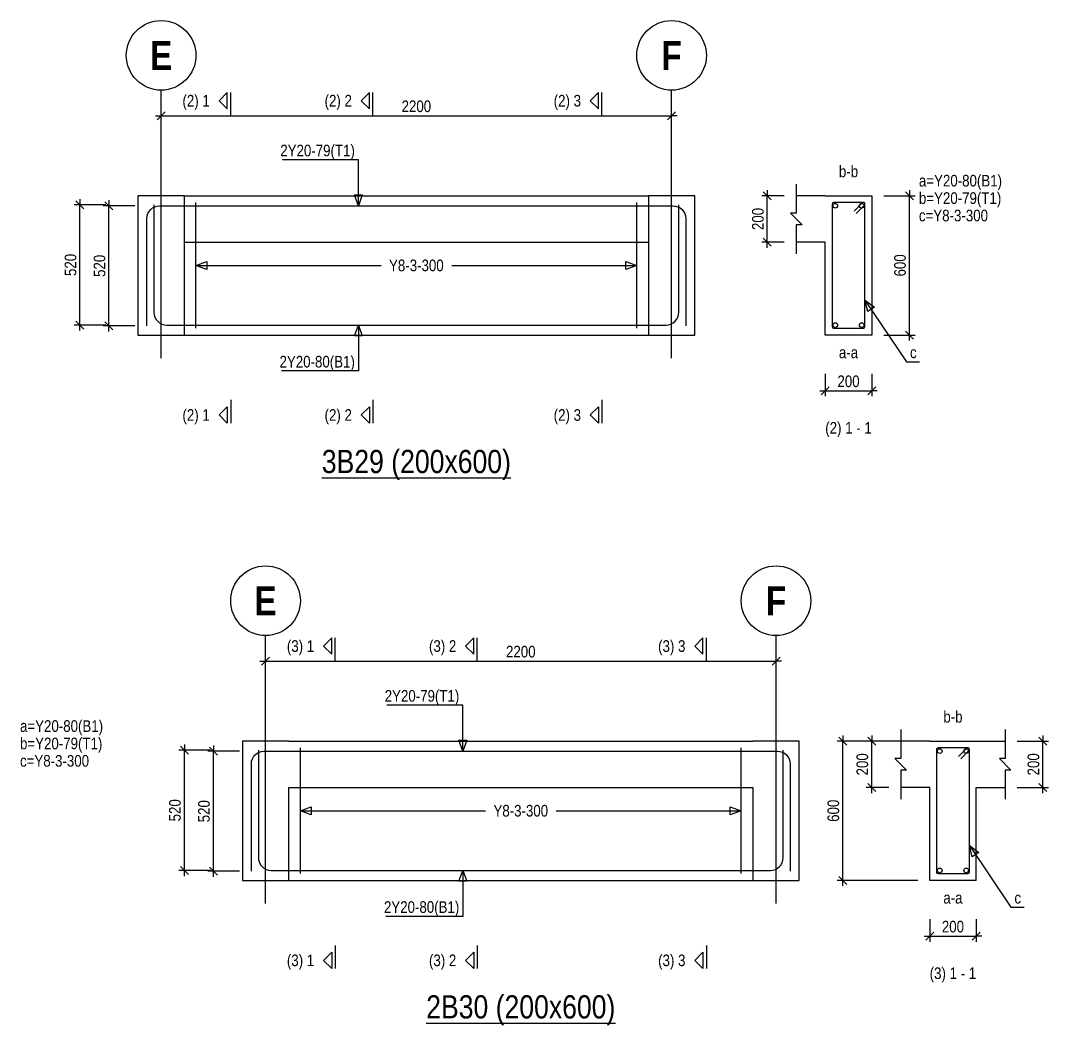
# Model space of a CAD drawing. Extents: x 0 to 206258, y -403073 to 0.
# Drawn here: x 26297 to 35157, y -318924 to -310264 of the extents above; entities that cross this region are included whole.
import ezdxf
from ezdxf.enums import TextEntityAlignment as Align
from ezdxf.lldxf.tags import DXFTag

# ---------------------------------------------------------------- set-up
doc = ezdxf.new("R2010")
doc.units = 0
doc.header["$LTSCALE"] = 1000
for name, color, linetype in [('Axis Circle(Dir 2)', 150, 'Continuous'), ('Axis Label(Dir 1)', 7, 'Continuous'), ('Axis Line(Dir 2)', 150, 'CENTER2'), ('Break Line', 5, 'Continuous'), ('Dimension Line', 5, 'Continuous'), ('Front Elevation Line', 40, 'Continuous'), ('Leader Line', 5, 'Continuous'), ('Link Line', 3, 'Continuous'), ('Rebar Label', 6, 'Continuous'), ('Rebar Line', 7, 'Continuous'), ('Section Label', 1, 'Continuous'), ('Section Line', 1, 'Continuous'), ('Top Rebar Label', 6, 'Continuous'), ('Top Rebar Line', 7, 'Continuous')]:
    doc.layers.add(name, color=color, linetype=linetype)
for name, color, linetype, true_color in [('Back Elevation Line', 191, 'HIDDEN2', 0xd4aaff), ('Beam Label(D)', 94, 'Continuous', 0x008100), ('Beam Line(D)', 112, 'Continuous', 0x00bd5e), ('Link Label', 94, 'Continuous', 0x008100)]:
    doc.layers.add(name, color=color, linetype=linetype, true_color=true_color)
doc.styles.add('Axis Label(Dir 1)', font='ARIALNB.TTF', dxfattribs={"height": 250})
doc.styles.add('Beam Label(D)', font='ARIALN.TTF', dxfattribs={"height": 200})
doc.styles.add('Dimension Text', font='ARIALN.TTF', dxfattribs={"height": 100})
doc.styles.add('Link Label', font='ARIALN.TTF', dxfattribs={"height": 100})
doc.styles.add('Rebar Label', font='ARIALN.TTF', dxfattribs={"height": 100})
doc.styles.add('Section Label', font='ARIALN.TTF', dxfattribs={"height": 100})
doc.styles.add('Top Rebar Label', font='ARIALN.TTF', dxfattribs={"height": 100})
tags = doc.linetypes.add('CENTER2', pattern=[1.125, 0.75, -0.125, 0.125, -0.125]).pattern_tags.tags
tags[10:11] = [DXFTag(74, 4), DXFTag(75, 0), DXFTag(340, '0'), DXFTag(46, 0.0), DXFTag(50, 0.0), DXFTag(44, 0.0), DXFTag(45, 0.0)]
tags[8:9] = [DXFTag(74, 4), DXFTag(75, 0), DXFTag(340, '0'), DXFTag(46, 0.0), DXFTag(50, 0.0), DXFTag(44, 0.0), DXFTag(45, 0.0)]
tags[6:7] = [DXFTag(74, 4), DXFTag(75, 0), DXFTag(340, '0'), DXFTag(46, 0.0), DXFTag(50, 0.0), DXFTag(44, 0.0), DXFTag(45, 0.0)]
tags[4:5] = [DXFTag(74, 4), DXFTag(75, 0), DXFTag(340, '0'), DXFTag(46, 0.0), DXFTag(50, 0.0), DXFTag(44, 0.0), DXFTag(45, 0.0)]
tags = doc.linetypes.add('HIDDEN2', pattern=[0.1875, 0.125, -0.0625]).pattern_tags.tags
tags[6:7] = [DXFTag(74, 4), DXFTag(75, 0), DXFTag(340, '0'), DXFTag(46, 0.0), DXFTag(50, 0.0), DXFTag(44, 0.0), DXFTag(45, 0.0)]
tags[4:5] = [DXFTag(74, 4), DXFTag(75, 0), DXFTag(340, '0'), DXFTag(46, 0.0), DXFTag(50, 0.0), DXFTag(44, 0.0), DXFTag(45, 0.0)]
doc.dimstyles.new('BEAM', dxfattribs={"dimtxt": 100, "dimasz": 30, "dimexe": 48.3, "dimexo": 103.5, "dimgap": 30, "dimtad": 1, "dimtoh": 1, "dimdec": 1, "dimlfac": 0.5, "dimdsep": 46, "dimtxsty": 'Dimension Text', "dimblk": 'PCDIM_TICK', "dimcen": 0.09, "dimclrd": 5, "dimclre": 5, "dimclrt": 5, "dimadec": 1, "dimazin": 0, "dimtp": 1, "dimtm": 1, "dimtfac": 1, "dimtdec": 4, "dimtofl": 0, "dimtmove": 0, "dimatfit": 3, "dimfxl": 1, "dimtolj": 1, "dimtzin": 0, "dimarcsym": 0})

# ---------------------------------------------------------------- blocks, each defined once
blk = doc.blocks.new('PCDIM_TICK')
at = {"layer": 'Dimension Line', "color": 0, "transparency": 33554687}
for p, q in [((1.15, 1.15), (-1.15, -1.15)), ((1.61, 0), (0, 0))]:
    blk.add_line(p, q, dxfattribs=at)
blk = doc.blocks.new('*U3832')
at = {"layer": 'Dimension Line', "color": 5, "true_color": 0x0000ff, "transparency": 16777216}
for p, q in [((27283.6, -311860.3), (27010.8, -311860.3)), ((27059.1, -312896.3), (27059.1, -311860.3)), ((27283.6, -312896.3), (27010.8, -312896.3))]:
    blk.add_line(p, q, dxfattribs=at)
at = {"layer": 'Dimension Line', "color": 5, "true_color": 0x0000ff, "transparency": 16777216, "xscale": 30, "yscale": 30}
for p, rotation in [((27059.1, -311860.3), 89.99999999999447), ((27059.1, -312896.3), 269.9999999999834)]:
    blk.add_blockref('PCDIM_TICK', p, dxfattribs=dict(at, rotation=rotation))
at = {"layer": 'Dimension Line', "color": 5, "true_color": 0x0000ff, "transparency": 16777216, "insert": (27029.1, -312378.3), "char_height": 100, "width": 181.501, "attachment_point": 8, "rotation": 90, "style": 'Dimension Text'}
blk.add_mtext('520', dxfattribs=at)
blk = doc.blocks.new('*U3833')
at = {"layer": 'Dimension Line', "color": 5, "true_color": 0x0000ff, "transparency": 16777216}
for p, q in [((27033.6, -311852.3), (26760.8, -311852.3)), ((26809.1, -312888.3), (26809.1, -311852.3)), ((27033.6, -312888.3), (26760.8, -312888.3))]:
    blk.add_line(p, q, dxfattribs=at)
at = {"layer": 'Dimension Line', "color": 5, "true_color": 0x0000ff, "transparency": 16777216, "xscale": 30, "yscale": 30}
for p, rotation in [((26809.1, -311852.3), 89.99999999999447), ((26809.1, -312888.3), 269.9999999999834)]:
    blk.add_blockref('PCDIM_TICK', p, dxfattribs=dict(at, rotation=rotation))
at = {"layer": 'Dimension Line', "color": 5, "true_color": 0x0000ff, "transparency": 16777216, "insert": (26779.1, -312370.3), "char_height": 100, "width": 181.501, "attachment_point": 8, "rotation": 90, "style": 'Dimension Text'}
blk.add_mtext('520', dxfattribs=at)
blk = doc.blocks.new('*U3834')
at = {"layer": 'Dimension Line', "color": 5, "true_color": 0x0000ff, "transparency": 16777216}
for p, q in [((27509.1, -311230.8), (27509.1, -311036)), ((31909.1, -311230.8), (31909.1, -311036)), ((27509.1, -311084.3), (31909.1, -311084.3))]:
    blk.add_line(p, q, dxfattribs=at)
at = {"layer": 'Dimension Line', "color": 5, "true_color": 0x0000ff, "transparency": 16777216, "xscale": 30, "yscale": 30, "rotation": 180.0000000000004}
blk.add_blockref('PCDIM_TICK', (27509.1, -311084.3), dxfattribs=at)
at = {"layer": 'Dimension Line', "color": 5, "true_color": 0x0000ff, "transparency": 16777216, "xscale": 30, "yscale": 30}
blk.add_blockref('PCDIM_TICK', (31909.1, -311084.3), dxfattribs=at)
at = {"layer": 'Dimension Line', "color": 5, "true_color": 0x0000ff, "transparency": 16777216, "insert": (29709.1, -311054.3), "char_height": 100, "width": 247.252, "attachment_point": 8, "style": 'Dimension Text'}
blk.add_mtext('2200', dxfattribs=at)
blk = doc.blocks.new('*U3835')
at = {"layer": 'Dimension Line', "color": 5, "true_color": 0x0000ff, "transparency": 16777216}
for p, q in [((33737.6, -311774.3), (34007.4, -311774.3)), ((33959.1, -312974.3), (33959.1, -311774.3)), ((33737.6, -312974.3), (34007.4, -312974.3))]:
    blk.add_line(p, q, dxfattribs=at)
at = {"layer": 'Dimension Line', "color": 5, "true_color": 0x0000ff, "transparency": 16777216, "xscale": 30, "yscale": 30}
for p, rotation in [((33959.1, -311774.3), 89.99999999999447), ((33959.1, -312974.3), 269.9999999999834)]:
    blk.add_blockref('PCDIM_TICK', p, dxfattribs=dict(at, rotation=rotation))
at = {"layer": 'Dimension Line', "color": 5, "true_color": 0x0000ff, "transparency": 16777216, "insert": (33929.1, -312374.3), "char_height": 100, "width": 181.97, "attachment_point": 8, "rotation": 90, "style": 'Dimension Text'}
blk.add_mtext('600', dxfattribs=at)
blk = doc.blocks.new('*U3836')
at = {"layer": 'Dimension Line', "color": 5, "true_color": 0x0000ff, "transparency": 16777216}
for p, q in [((32880.6, -311774.3), (32685.8, -311774.3)), ((32734.1, -312174.3), (32734.1, -311774.3)), ((32880.6, -312174.3), (32685.8, -312174.3))]:
    blk.add_line(p, q, dxfattribs=at)
at = {"layer": 'Dimension Line', "color": 5, "true_color": 0x0000ff, "transparency": 16777216, "xscale": 30, "yscale": 30}
for p, rotation in [((32734.1, -311774.3), 89.99999999999447), ((32734.1, -312174.3), 269.9999999999834)]:
    blk.add_blockref('PCDIM_TICK', p, dxfattribs=dict(at, rotation=rotation))
at = {"layer": 'Dimension Line', "color": 5, "true_color": 0x0000ff, "transparency": 16777216, "insert": (32704.1, -311974.3), "char_height": 100, "width": 182.775, "attachment_point": 8, "rotation": 90, "style": 'Dimension Text'}
blk.add_mtext('200', dxfattribs=at)
blk = doc.blocks.new('*U3837')
at = {"layer": 'Dimension Line', "color": 5, "true_color": 0x0000ff, "transparency": 16777216}
for p, q in [((33234.1, -313307.8), (33234.1, -313502.6)), ((33634.1, -313307.8), (33634.1, -313502.6)), ((33234.1, -313454.3), (33634.1, -313454.3))]:
    blk.add_line(p, q, dxfattribs=at)
at = {"layer": 'Dimension Line', "color": 5, "true_color": 0x0000ff, "transparency": 16777216, "xscale": 30, "yscale": 30, "rotation": 180.0000000000004}
blk.add_blockref('PCDIM_TICK', (33234.1, -313454.3), dxfattribs=at)
at = {"layer": 'Dimension Line', "color": 5, "true_color": 0x0000ff, "transparency": 16777216, "xscale": 30, "yscale": 30}
blk.add_blockref('PCDIM_TICK', (33634.1, -313454.3), dxfattribs=at)
at = {"layer": 'Dimension Line', "color": 5, "true_color": 0x0000ff, "transparency": 16777216, "insert": (33434.1, -313424.3), "char_height": 100, "width": 182.775, "attachment_point": 8, "style": 'Dimension Text'}
blk.add_mtext('200', dxfattribs=at)
blk = doc.blocks.new('*U3871')
at = {"layer": 'Dimension Line', "color": 5, "true_color": 0x0000ff, "transparency": 16777216}
for p, q in [((28183.6, -316560.3), (27910.8, -316560.3)), ((27959.1, -317596.3), (27959.1, -316560.3)), ((28183.6, -317596.3), (27910.8, -317596.3))]:
    blk.add_line(p, q, dxfattribs=at)
at = {"layer": 'Dimension Line', "color": 5, "true_color": 0x0000ff, "transparency": 16777216, "xscale": 30, "yscale": 30}
for p, rotation in [((27959.1, -316560.3), 89.99999999999447), ((27959.1, -317596.3), 269.9999999999834)]:
    blk.add_blockref('PCDIM_TICK', p, dxfattribs=dict(at, rotation=rotation))
at = {"layer": 'Dimension Line', "color": 5, "true_color": 0x0000ff, "transparency": 16777216, "insert": (27929.1, -317078.3), "char_height": 100, "width": 181.501, "attachment_point": 8, "rotation": 90, "style": 'Dimension Text'}
blk.add_mtext('520', dxfattribs=at)
blk = doc.blocks.new('*U3872')
at = {"layer": 'Dimension Line', "color": 5, "true_color": 0x0000ff, "transparency": 16777216}
for p, q in [((27933.6, -316552.3), (27660.8, -316552.3)), ((27709.1, -317588.3), (27709.1, -316552.3)), ((27933.6, -317588.3), (27660.8, -317588.3))]:
    blk.add_line(p, q, dxfattribs=at)
at = {"layer": 'Dimension Line', "color": 5, "true_color": 0x0000ff, "transparency": 16777216, "xscale": 30, "yscale": 30}
for p, rotation in [((27709.1, -316552.3), 89.99999999999447), ((27709.1, -317588.3), 269.9999999999834)]:
    blk.add_blockref('PCDIM_TICK', p, dxfattribs=dict(at, rotation=rotation))
at = {"layer": 'Dimension Line', "color": 5, "true_color": 0x0000ff, "transparency": 16777216, "insert": (27679.1, -317070.3), "char_height": 100, "width": 181.501, "attachment_point": 8, "rotation": 90, "style": 'Dimension Text'}
blk.add_mtext('520', dxfattribs=at)
blk = doc.blocks.new('*U3873')
at = {"layer": 'Dimension Line', "color": 5, "true_color": 0x0000ff, "transparency": 16777216}
for p, q in [((28409.1, -315930.8), (28409.1, -315736)), ((32809.1, -315930.8), (32809.1, -315736)), ((28409.1, -315784.3), (32809.1, -315784.3))]:
    blk.add_line(p, q, dxfattribs=at)
at = {"layer": 'Dimension Line', "color": 5, "true_color": 0x0000ff, "transparency": 16777216, "xscale": 30, "yscale": 30, "rotation": 180.0000000000004}
blk.add_blockref('PCDIM_TICK', (28409.1, -315784.3), dxfattribs=at)
at = {"layer": 'Dimension Line', "color": 5, "true_color": 0x0000ff, "transparency": 16777216, "xscale": 30, "yscale": 30}
blk.add_blockref('PCDIM_TICK', (32809.1, -315784.3), dxfattribs=at)
at = {"layer": 'Dimension Line', "color": 5, "true_color": 0x0000ff, "transparency": 16777216, "insert": (30609.1, -315754.3), "char_height": 100, "width": 247.252, "attachment_point": 8, "style": 'Dimension Text'}
blk.add_mtext('2200', dxfattribs=at)
blk = doc.blocks.new('*U3874')
at = {"layer": 'Dimension Line', "color": 5, "true_color": 0x0000ff, "transparency": 16777216}
for p, q in [((34887.6, -316474.3), (35157.4, -316474.3)), ((35109.1, -316874.3), (35109.1, -316474.3)), ((34887.6, -316874.3), (35157.4, -316874.3))]:
    blk.add_line(p, q, dxfattribs=at)
at = {"layer": 'Dimension Line', "color": 5, "true_color": 0x0000ff, "transparency": 16777216, "xscale": 30, "yscale": 30}
for p, rotation in [((35109.1, -316474.3), 89.99999999999447), ((35109.1, -316874.3), 269.9999999999834)]:
    blk.add_blockref('PCDIM_TICK', p, dxfattribs=dict(at, rotation=rotation))
at = {"layer": 'Dimension Line', "color": 5, "true_color": 0x0000ff, "transparency": 16777216, "insert": (35079.1, -316674.3), "char_height": 100, "width": 182.775, "attachment_point": 8, "rotation": 90, "style": 'Dimension Text'}
blk.add_mtext('200', dxfattribs=at)
blk = doc.blocks.new('*U3875')
at = {"layer": 'Dimension Line', "color": 5, "true_color": 0x0000ff, "transparency": 16777216}
for p, q in [((33780.6, -316474.3), (33585.8, -316474.3)), ((33634.1, -316874.3), (33634.1, -316474.3)), ((33780.6, -316874.3), (33585.8, -316874.3))]:
    blk.add_line(p, q, dxfattribs=at)
at = {"layer": 'Dimension Line', "color": 5, "true_color": 0x0000ff, "transparency": 16777216, "xscale": 30, "yscale": 30}
for p, rotation in [((33634.1, -316474.3), 89.99999999999447), ((33634.1, -316874.3), 269.9999999999834)]:
    blk.add_blockref('PCDIM_TICK', p, dxfattribs=dict(at, rotation=rotation))
at = {"layer": 'Dimension Line', "color": 5, "true_color": 0x0000ff, "transparency": 16777216, "insert": (33604.1, -316674.3), "char_height": 100, "width": 182.775, "attachment_point": 8, "rotation": 90, "style": 'Dimension Text'}
blk.add_mtext('200', dxfattribs=at)
blk = doc.blocks.new('*U3876')
at = {"layer": 'Dimension Line', "color": 5, "true_color": 0x0000ff, "transparency": 16777216}
for p, q in [((34030.6, -316474.3), (33335.8, -316474.3)), ((33384.1, -317674.3), (33384.1, -316474.3)), ((34030.6, -317674.3), (33335.8, -317674.3))]:
    blk.add_line(p, q, dxfattribs=at)
at = {"layer": 'Dimension Line', "color": 5, "true_color": 0x0000ff, "transparency": 16777216, "xscale": 30, "yscale": 30}
for p, rotation in [((33384.1, -316474.3), 89.99999999999447), ((33384.1, -317674.3), 269.9999999999834)]:
    blk.add_blockref('PCDIM_TICK', p, dxfattribs=dict(at, rotation=rotation))
at = {"layer": 'Dimension Line', "color": 5, "true_color": 0x0000ff, "transparency": 16777216, "insert": (33354.1, -317074.3), "char_height": 100, "width": 181.97, "attachment_point": 8, "rotation": 90, "style": 'Dimension Text'}
blk.add_mtext('600', dxfattribs=at)
blk = doc.blocks.new('*U3877')
at = {"layer": 'Dimension Line', "color": 5, "true_color": 0x0000ff, "transparency": 16777216}
for p, q in [((34134.1, -318007.8), (34134.1, -318202.6)), ((34534.1, -318007.8), (34534.1, -318202.6)), ((34134.1, -318154.3), (34534.1, -318154.3))]:
    blk.add_line(p, q, dxfattribs=at)
at = {"layer": 'Dimension Line', "color": 5, "true_color": 0x0000ff, "transparency": 16777216, "xscale": 30, "yscale": 30, "rotation": 180.0000000000004}
blk.add_blockref('PCDIM_TICK', (34134.1, -318154.3), dxfattribs=at)
at = {"layer": 'Dimension Line', "color": 5, "true_color": 0x0000ff, "transparency": 16777216, "xscale": 30, "yscale": 30}
blk.add_blockref('PCDIM_TICK', (34534.1, -318154.3), dxfattribs=at)
at = {"layer": 'Dimension Line', "color": 5, "true_color": 0x0000ff, "transparency": 16777216, "insert": (34334.1, -318124.3), "char_height": 100, "width": 182.775, "attachment_point": 8, "style": 'Dimension Text'}
blk.add_mtext('200', dxfattribs=at)

msp = doc.modelspace()

# ---------------------------------------------------------------- linework, layer by layer
at = {"layer": 'Axis Circle(Dir 2)', "transparency": 33554687}
for centre in [(27509.055, -310564.284), (31909.055, -310564.284), (28409.055, -315264.284), (32809.055, -315264.284)]:
    msp.add_circle(centre, 300, dxfattribs=at)
at = {"layer": 'Axis Line(Dir 2)', "transparency": 33554687}
for points in [[(27509.055, -313174.284), (27509.055, -310864.284)], [(31909.055, -313174.284), (31909.055, -310864.284)], [(28409.055, -317874.284), (28409.055, -315564.284)], [(32809.055, -317874.284), (32809.055, -315564.284)]]:
    msp.add_lwpolyline(points, dxfattribs=at)
at = {"layer": 'Back Elevation Line', "transparency": 33554687}
for points in [[(27709.055, -311774.284), (27309.055, -311774.284)], [(27309.055, -311774.284), (27309.055, -312974.284)], [(27709.055, -312974.284), (27709.055, -311774.284)], [(32109.055, -311774.284), (31709.055, -311774.284)], [(31709.055, -311774.284), (31709.055, -312974.284)], [(32109.055, -312974.284), (32109.055, -311774.284)], [(27309.055, -312974.284), (27709.055, -312974.284)], [(31709.055, -312974.284), (32109.055, -312974.284)], [(28609.055, -316474.284), (28209.055, -316474.284)], [(28209.055, -316474.284), (28209.055, -317674.284)], [(28609.055, -316474.284), (32609.055, -316474.284)], [(33009.055, -316474.284), (32609.055, -316474.284)], [(33009.055, -317674.284), (33009.055, -316474.284)], [(28609.055, -317674.284), (28609.055, -316874.284)], [(28609.055, -316874.284), (32609.055, -316874.284)], [(32609.055, -316874.284), (32609.055, -317674.284)], [(28209.055, -317674.284), (28609.055, -317674.284)], [(32609.055, -317674.284), (33009.055, -317674.284)]]:
    msp.add_lwpolyline(points, dxfattribs=at)
at = {"layer": 'Beam Line(D)', "transparency": 33554687}
for points in [[(27309.055, -311774.284), (27309.055, -312974.284)], [(27709.055, -311774.284), (27309.055, -311774.284)], [(27709.055, -311774.284), (31709.055, -311774.284)], [(32109.055, -311774.284), (31709.055, -311774.284)], [(32109.055, -312974.284), (32109.055, -311774.284)], [(33234.055, -311774.284), (33634.055, -311774.284), (33634.055, -312974.284), (33234.055, -312974.284), (33234.055, -312174.284), (32984.055, -312174.284)], [(33234.055, -311774.284), (32984.055, -311774.284)], [(33234.055, -311774.284), (33234.055, -311774.284)], [(27309.055, -312974.284), (27709.055, -312974.284)], [(27709.055, -312974.284), (31709.055, -312974.284)], [(31709.055, -312974.284), (32109.055, -312974.284)], [(28209.055, -316474.284), (28209.055, -317674.284)], [(28609.055, -316474.284), (28209.055, -316474.284)], [(28609.055, -316474.284), (32609.055, -316474.284)], [(33009.055, -316474.284), (32609.055, -316474.284)], [(33009.055, -317674.284), (33009.055, -316474.284)], [(34134.055, -316474.284), (33884.055, -316474.284)], [(34134.055, -316474.284), (34534.055, -316474.284)], [(34134.055, -316474.284), (34134.055, -316474.284)], [(34534.055, -316474.284), (34534.055, -316474.284)], [(34534.055, -316474.284), (34784.055, -316474.284)], [(34534.055, -317674.284), (34134.055, -317674.284), (34134.055, -316874.284), (33884.055, -316874.284)], [(34534.055, -317674.284), (34534.055, -316874.284), (34784.055, -316874.284)], [(28209.055, -317674.284), (28609.055, -317674.284)], [(28609.055, -317674.284), (32609.055, -317674.284)], [(32609.055, -317674.284), (33009.055, -317674.284)]]:
    msp.add_lwpolyline(points, dxfattribs=at)
at = {"layer": 'Break Line', "transparency": 33554687}
for points in [[(32984.055, -311674.284), (32984.055, -311924.284), (32934.055, -311924.284), (33034.055, -312024.284), (32984.055, -312024.284), (32984.055, -312274.284)], [(33884.055, -316374.284), (33884.055, -316624.284), (33834.055, -316624.284), (33934.055, -316724.284), (33884.055, -316724.284), (33884.055, -316974.284)], [(34784.055, -316374.284), (34784.055, -316624.284), (34734.055, -316624.284), (34834.055, -316724.284), (34784.055, -316724.284), (34784.055, -316974.284)]]:
    msp.add_lwpolyline(points, dxfattribs=at)
at = {"layer": 'Front Elevation Line', "transparency": 33554687}
for points in [[(27709.055, -311774.284), (27309.055, -311774.284)], [(27309.055, -311774.284), (27309.055, -312974.284)], [(27709.055, -311774.284), (31709.055, -311774.284)], [(32109.055, -311774.284), (31709.055, -311774.284)], [(32109.055, -312974.284), (32109.055, -311774.284)], [(27709.055, -312974.284), (27709.055, -312174.284)], [(27709.055, -312174.284), (31709.055, -312174.284)], [(31709.055, -312174.284), (31709.055, -312974.284)], [(27309.055, -312974.284), (27709.055, -312974.284)], [(31709.055, -312974.284), (32109.055, -312974.284)], [(28609.055, -316474.284), (28209.055, -316474.284)], [(28209.055, -316474.284), (28209.055, -317674.284)], [(28609.055, -316474.284), (32609.055, -316474.284)], [(33009.055, -316474.284), (32609.055, -316474.284)], [(33009.055, -317674.284), (33009.055, -316474.284)], [(28609.055, -317674.284), (28609.055, -316874.284)], [(28609.055, -316874.284), (32609.055, -316874.284)], [(32609.055, -316874.284), (32609.055, -317674.284)], [(28209.055, -317674.284), (28609.055, -317674.284)], [(32609.055, -317674.284), (33009.055, -317674.284)]]:
    msp.add_lwpolyline(points, dxfattribs=at)
at = {"layer": 'Leader Line', "transparency": 33554687}
for points in [[(29209.055, -311860.284), (29209.055, -311464.284), (28554.064, -311464.284)], [(29174.853, -311766.314), (29243.257, -311766.314), (29209.055, -311860.284), (29174.853, -311766.314)], [(27809.055, -312374.284), (27903.024, -312340.082), (27903.024, -312408.486), (27809.055, -312374.284), (29404.411, -312374.284)], [(30013.699, -312374.284), (31609.055, -312374.284), (31515.086, -312408.486), (31515.086, -312340.082), (31609.055, -312374.284)], [(33656.996, -312733.009), (33600.312, -312771.297), (33576.055, -312674.284), (33656.996, -312733.009)], [(33576.055, -312674.284), (33934.055, -313204.284), (34047.184, -313204.284)], [(29209.055, -312888.284), (29209.055, -313284.284), (28546.382, -313284.284)], [(29243.257, -312982.253), (29174.853, -312982.253), (29209.055, -312888.284), (29243.257, -312982.253)], [(30109.055, -316560.284), (30109.055, -316164.284), (29454.064, -316164.284)], [(30074.853, -316466.314), (30143.257, -316466.314), (30109.055, -316560.284), (30074.853, -316466.314)], [(28709.055, -317074.284), (28803.024, -317040.082), (28803.024, -317108.486), (28709.055, -317074.284), (30304.411, -317074.284)], [(30913.699, -317074.284), (32509.055, -317074.284), (32415.086, -317108.486), (32415.086, -317040.082), (32509.055, -317074.284)], [(34556.996, -317433.009), (34500.312, -317471.297), (34476.055, -317374.284), (34556.996, -317433.009)], [(34476.055, -317374.284), (34834.055, -317904.284), (34947.184, -317904.284)], [(30109.055, -317588.284), (30109.055, -317984.284), (29446.382, -317984.284)], [(30143.257, -317682.253), (30074.853, -317682.253), (30109.055, -317588.284), (30143.257, -317682.253)]]:
    msp.add_lwpolyline(points, dxfattribs=at)
at = {"layer": 'Link Line', "transparency": 33554687}
for p, q in [((27809.055, -312916.284), (27809.055, -311832.284)), ((31609.055, -312916.284), (31609.055, -311832.284)), ((28709.055, -317616.284), (28709.055, -316532.284)), ((32509.055, -317616.284), (32509.055, -316532.284))]:
    msp.add_line(p, q, dxfattribs=at)
for points in [[(33501.244, -311926.894), (33571.955, -311856.183, 0.66817864), (33562.055, -311832.284), (33306.055, -311832.284, 0.41421356), (33292.055, -311846.284), (33292.055, -312902.284, 0.41421356), (33306.055, -312916.284), (33562.055, -312916.284, 0.41421356), (33576.055, -312902.284), (33576.055, -311846.284, 0.66817864), (33552.156, -311836.384), (33481.445, -311907.095)], [(34401.244, -316626.894), (34471.955, -316556.183, 0.66817864), (34462.055, -316532.284), (34206.055, -316532.284, 0.41421356), (34192.055, -316546.284), (34192.055, -317602.284, 0.41421356), (34206.055, -317616.284), (34462.055, -317616.284, 0.41421356), (34476.055, -317602.284), (34476.055, -316546.284, 0.66817864), (34452.156, -316536.384), (34381.445, -316607.095)]]:
    msp.add_lwpolyline(points, format="xyb", dxfattribs=at)
at = {"layer": 'Rebar Line', "transparency": 33554687}
for points in [[(27447.055, -311852.284), (27447.055, -312778.328, 0.41421356), (27557.011, -312888.284), (31861.099, -312888.284, 0.41421354), (31971.055, -312778.328), (31971.055, -311852.284)], [(28347.055, -316552.284), (28347.055, -317478.328, 0.41421356), (28457.011, -317588.284), (32761.099, -317588.284, 0.41421354), (32871.055, -317478.328), (32871.055, -316552.284)]]:
    msp.add_lwpolyline(points, format="xyb", dxfattribs=at)
for centre in [(33320.055, -311860.284), (33548.055, -311860.284), (33320.055, -312888.284), (33548.055, -312888.284), (34220.055, -316560.284), (34448.055, -316560.284), (34220.055, -317588.284), (34448.055, -317588.284)]:
    msp.add_circle(centre, 20, dxfattribs=at)
at = {"layer": 'Section Line', "transparency": 33554687}
for points in [[(28079.055, -310884.284), (28008.344, -310954.994), (28079.055, -311025.705), (28079.055, -310884.284)], [(28109.055, -311084.284), (28109.055, -310884.284)], [(29304.055, -310884.284), (29233.344, -310954.994), (29304.055, -311025.705), (29304.055, -310884.284)], [(29334.055, -311084.284), (29334.055, -310884.284)], [(31279.055, -310884.284), (31208.344, -310954.994), (31279.055, -311025.705), (31279.055, -310884.284)], [(31309.055, -311084.284), (31309.055, -310884.284)], [(28109.055, -313534.284), (28109.055, -313734.284)], [(29334.055, -313534.284), (29334.055, -313734.284)], [(31309.055, -313534.284), (31309.055, -313734.284)], [(28079.055, -313734.284), (28079.055, -313734.284), (28008.344, -313663.573), (28079.055, -313592.862), (28079.055, -313734.284)], [(29304.055, -313734.284), (29304.055, -313734.284), (29233.344, -313663.573), (29304.055, -313592.862), (29304.055, -313734.284)], [(31279.055, -313734.284), (31279.055, -313734.284), (31208.344, -313663.573), (31279.055, -313592.862), (31279.055, -313734.284)], [(28979.055, -315584.284), (28908.344, -315654.994), (28979.055, -315725.705), (28979.055, -315584.284)], [(29009.055, -315784.284), (29009.055, -315584.284)], [(30204.055, -315584.284), (30133.344, -315654.994), (30204.055, -315725.705), (30204.055, -315584.284)], [(30234.055, -315784.284), (30234.055, -315584.284)], [(32179.055, -315584.284), (32108.344, -315654.994), (32179.055, -315725.705), (32179.055, -315584.284)], [(32209.055, -315784.284), (32209.055, -315584.284)], [(29009.055, -318234.284), (29009.055, -318434.284)], [(30234.055, -318234.284), (30234.055, -318434.284)], [(32209.055, -318234.284), (32209.055, -318434.284)], [(28979.055, -318434.284), (28979.055, -318434.284), (28908.344, -318363.573), (28979.055, -318292.862), (28979.055, -318434.284)], [(30204.055, -318434.284), (30204.055, -318434.284), (30133.344, -318363.573), (30204.055, -318292.862), (30204.055, -318434.284)], [(32179.055, -318434.284), (32179.055, -318434.284), (32108.344, -318363.573), (32179.055, -318292.862), (32179.055, -318434.284)]]:
    msp.add_lwpolyline(points, dxfattribs=at)
at = {"layer": 'Top Rebar Line', "transparency": 33554687}
for points in [[(27387.055, -312896.284), (27387.055, -311970.239, -0.41421356), (27497.011, -311860.284), (31921.099, -311860.284, -0.41421356), (32031.055, -311970.239), (32031.055, -312896.284)], [(28287.055, -317596.284), (28287.055, -316670.239, -0.41421356), (28397.011, -316560.284), (32821.099, -316560.284, -0.41421356), (32931.055, -316670.239), (32931.055, -317596.284)]]:
    msp.add_lwpolyline(points, format="xyb", dxfattribs=at)

# ---------------------------------------------------------------- texts
at = {"layer": 'Axis Label(Dir 1)', "transparency": 33554687, "style": 'Axis Label(Dir 1)'}
for s, p in [('E', (27509.055, -310564.284)), ('F', (31909.055, -310564.284)), ('E', (28409.055, -315264.284)), ('F', (32809.055, -315264.284))]:
    msp.add_text(s, height=250, dxfattribs=at).set_placement(p, align=Align.MIDDLE_CENTER)
at = {"layer": 'Beam Label(D)', "transparency": 33554687, "style": 'Beam Label(D)'}
for s, p in [('%%U3B29 (200x600)', (29709.055, -313964.284)), ('%%U2B30 (200x600)', (30609.055, -318664.284))]:
    msp.add_text(s, height=200, dxfattribs=at).set_placement(p, align=Align.TOP_CENTER)
at = {"layer": 'Link Label', "transparency": 33554687, "style": 'Link Label'}
for s, p in [(' c=Y8-3-300', (34009.055, -311994.284)), ('c', (33964.055, -313174.284)), (' c=Y8-3-300', (26260.623, -316694.284)), ('c', (34864.055, -317874.284))]:
    msp.add_text(s, height=100, dxfattribs=at).set_placement(p)
for p in [(29709.055, -312374.284), (30609.055, -317074.284)]:
    msp.add_text('Y8-3-300', height=100, dxfattribs=at).set_placement(p, align=Align.MIDDLE_CENTER)
at = {"layer": 'Rebar Label', "transparency": 33554687, "style": 'Rebar Label'}
for s, p in [('b-b', (33434.055, -311644.284)), ('a-a', (33434.055, -313204.284)), ('b-b', (34334.055, -316344.284)), ('a-a', (34334.055, -317904.284))]:
    msp.add_text(s, height=100, dxfattribs=at).set_placement(p, align=Align.BOTTOM_CENTER)
for p in [(34009.055, -311694.284), (26260.623, -316394.284)]:
    msp.add_text(' a=Y20-80(B1)', height=100, dxfattribs=at).set_placement(p)
for p in [(29179.055, -313254.284), (30079.055, -317954.284)]:
    msp.add_text(' 2Y20-80(B1)', height=100, dxfattribs=at).set_placement(p, align=Align.RIGHT)
at = {"layer": 'Section Label', "transparency": 33554687, "style": 'Section Label'}
for s, p in [('(2) 1', (27928.344, -310954.994)), ('(2) 2', (29153.344, -310954.994)), ('(2) 3', (31128.344, -310954.994)), ('(2) 1', (27928.344, -313663.573)), ('(2) 2', (29153.344, -313663.573)), ('(2) 3', (31128.344, -313663.573)), ('(3) 1', (28828.344, -315654.994)), ('(3) 2', (30053.344, -315654.994)), ('(3) 3', (32028.344, -315654.994)), ('(3) 1', (28828.344, -318363.573)), ('(3) 2', (30053.344, -318363.573)), ('(3) 3', (32028.344, -318363.573))]:
    msp.add_text(s, height=100, dxfattribs=at).set_placement(p, align=Align.MIDDLE_RIGHT)
for s, p in [('(2) 1 - 1', (33434.055, -313854.284)), ('(3) 1 - 1', (34334.055, -318554.284))]:
    msp.add_text(s, height=100, dxfattribs=at).set_placement(p, align=Align.BOTTOM_CENTER)
at = {"layer": 'Top Rebar Label', "transparency": 33554687, "style": 'Top Rebar Label'}
for p in [(29179.055, -311434.284), (30079.055, -316134.284)]:
    msp.add_text(' 2Y20-79(T1)', height=100, dxfattribs=at).set_placement(p, align=Align.RIGHT)
for p in [(34009.055, -311844.284), (26260.623, -316544.284)]:
    msp.add_text(' b=Y20-79(T1)', height=100, dxfattribs=at).set_placement(p)

# ---------------------------------------------------------------- dimensions: what is measured, and where the dimension line sits
at = {"layer": 'Dimension Line', "transparency": 33554687}
for base, p1, p2, text, picture, middle in [((29709.055, -311084.284), (27509.055, -311334.284), (31909.055, -311334.284), '2200', '*U3834', (29709.055, -311084.284)), ((33434.055, -313454.284), (33234.055, -313204.284), (33634.055, -313204.284), '200', '*U3837', (33434.055, -313454.284)), ((30609.055, -315784.284), (28409.055, -316034.284), (32809.055, -316034.284), '2200', '*U3873', (30609.055, -315784.284)), ((34334.055, -318154.284), (34134.055, -317904.284), (34534.055, -317904.284), '200', '*U3877', (34334.055, -318154.284))]:
    dim = msp.add_linear_dim(base=base, p1=p1, p2=p2, text=text, dimstyle='BEAM', override={"dimscale": 1, "dimtxt": 100, "dimasz": 30, "dimexe": 48.3, "dimexo": 103.5, "dimgap": 30, "dimtad": 1, "dimtih": 0, "dimdec": 1, "dimlfac": 0.5, "dimzin": 8, "dimlunit": 2, "dimpost": '', "dimtxsty": 'Dimension Text', "dimblk": 'PCDIM_TICK', "dimse1": 0, "dimse2": 0, "dimsd2": 0, "dimclrd": 5, "dimclre": 5, "dimclrt": 5, "dimaunit": 0, "dimadec": 1, "dimazin": 0, "dimtol": 0, "dimtp": 1, "dimtm": 1, "dimtmove": 0}, dxfattribs=at)
    dim.commit()
    dim.dimension.update_dxf_attribs({"geometry": picture, "text_midpoint": middle})
for base, p1, p2, text, picture, middle in [((32734.055, -311974.284), (32984.055, -312174.284), (32984.055, -311774.284), '200', '*U3836', (32734.055, -311974.284)), ((33959.055, -312374.284), (33634.055, -312974.284), (33634.055, -311774.284), '600', '*U3835', (33959.055, -312374.284)), ((26809.055, -312370.284), (27137.055, -312888.284), (27137.055, -311852.284), '520', '*U3833', (26809.055, -312370.284)), ((27059.055, -312378.284), (27387.055, -312896.284), (27387.055, -311860.284), '520', '*U3832', (27059.055, -312378.284)), ((33384.055, -317074.284), (34134.055, -317674.284), (34134.055, -316474.284), '600', '*U3876', (33384.055, -317074.284)), ((33634.055, -316674.284), (33884.055, -316874.284), (33884.055, -316474.284), '200', '*U3875', (33634.055, -316674.284)), ((35109.055, -316674.284), (34784.055, -316874.284), (34784.055, -316474.284), '200', '*U3874', (35109.055, -316674.284)), ((27709.055, -317070.284), (28037.055, -317588.284), (28037.055, -316552.284), '520', '*U3872', (27709.055, -317070.284)), ((27959.055, -317078.284), (28287.055, -317596.284), (28287.055, -316560.284), '520', '*U3871', (27959.055, -317078.284))]:
    dim = msp.add_linear_dim(base=base, p1=p1, p2=p2, angle=90, text=text, dimstyle='BEAM', override={"dimscale": 1, "dimtxt": 100, "dimasz": 30, "dimexe": 48.3, "dimexo": 103.5, "dimgap": 30, "dimtad": 1, "dimtih": 0, "dimdec": 1, "dimlfac": 0.5, "dimzin": 8, "dimlunit": 2, "dimpost": '', "dimtxsty": 'Dimension Text', "dimblk": 'PCDIM_TICK', "dimse1": 0, "dimse2": 0, "dimsd2": 0, "dimclrd": 5, "dimclre": 5, "dimclrt": 5, "dimaunit": 0, "dimadec": 1, "dimazin": 0, "dimtol": 0, "dimtp": 1, "dimtm": 1, "dimtmove": 0}, dxfattribs=at)
    dim.commit()
    dim.dimension.update_dxf_attribs({"geometry": picture, "text_midpoint": middle})

doc.saveas('drawing.dxf')
